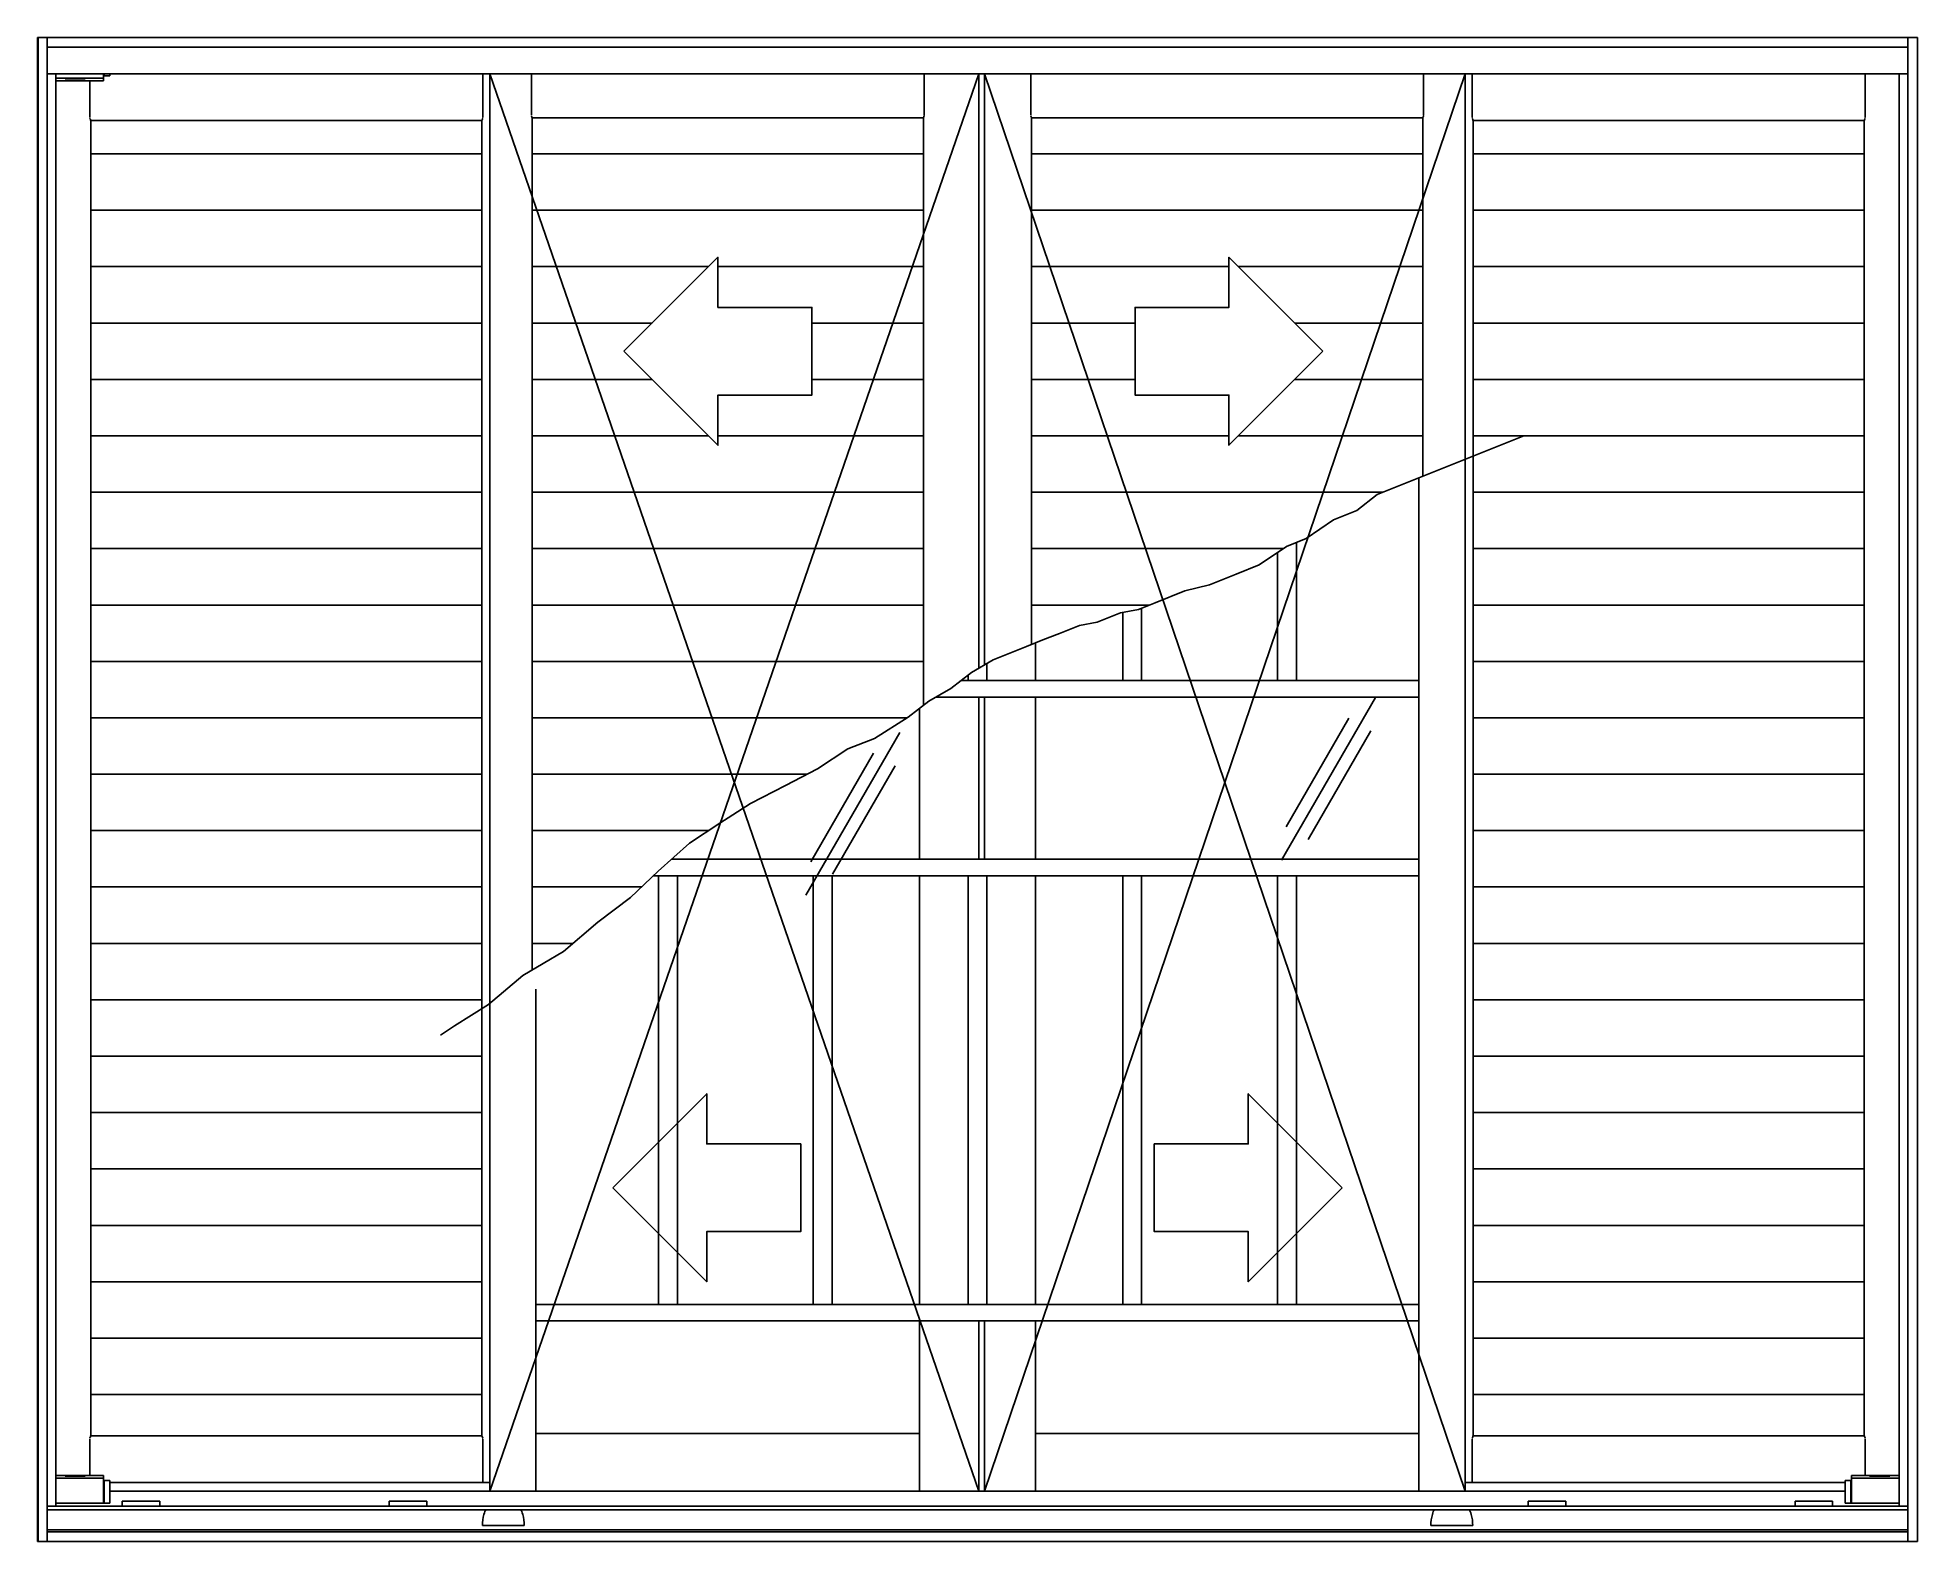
# Model space of a CAD drawing. Header units: millimetres. Extents: x 445.37 to 446.87, y 1056.03 to 1057.23.
import ezdxf

# ---------------------------------------------------------------- set-up
doc = ezdxf.new("R2010")
doc.units = ezdxf.units.MM
doc.header["$LTSCALE"] = 0.5
doc.layers.add('Gravia_Janelas', color=1, linetype='Continuous')

msp = doc.modelspace()

# ---------------------------------------------------------------- linework, layer by layer
at = {"layer": 'Gravia_Janelas'}
for p, q in [((445.371, 1057.2279), (445.3714, 1057.2279)), ((445.371, 1057.2279), (445.371, 1056.0279)), ((445.3782, 1057.2279), (445.3714, 1057.2279)), ((445.3782, 1057.2279), (445.3786, 1057.2279)), ((445.3786, 1057.2275), (445.3786, 1057.2279)), ((445.3786, 1057.2279), (446.8634, 1057.2279)), ((445.3786, 1057.2275), (445.3786, 1057.2207)), ((445.3786, 1057.2203), (445.3786, 1057.2207)), ((445.3786, 1057.2203), (446.8634, 1057.2203)), ((445.3786, 1057.2203), (445.3786, 1056.0355)), ((446.8634, 1057.2279), (446.8634, 1057.2275)), ((446.8638, 1057.2279), (446.8634, 1057.2279)), ((446.8634, 1057.2207), (446.8634, 1057.2275)), ((446.8634, 1057.2207), (446.8634, 1057.2203)), ((446.8634, 1057.2203), (446.8634, 1056.0355)), ((446.8638, 1057.2279), (446.8706, 1057.2279)), ((446.871, 1057.2279), (446.8706, 1057.2279)), ((446.871, 1057.2279), (446.871, 1056.0279)), ((445.3786, 1057.1989), (446.8634, 1057.1989)), ((445.3856, 1057.1989), (445.3856, 1056.056)), ((445.3856, 1057.1955), (445.4236, 1057.1955)), ((445.3856, 1057.1935), (445.3931, 1057.1935)), ((445.3931, 1057.194), (445.4091, 1057.194)), ((445.3931, 1057.1935), (445.3931, 1057.194)), ((445.4091, 1057.194), (445.3931, 1057.194)), ((445.3931, 1057.194), (445.3931, 1057.1935)), ((445.4091, 1057.1935), (445.3931, 1057.1935)), ((445.4091, 1057.194), (445.4091, 1057.1935)), ((445.4091, 1057.194), (445.4091, 1057.1935)), ((445.4091, 1057.1935), (445.4236, 1057.1935)), ((445.4127, 1057.1646), (445.4127, 1057.1935)), ((445.4236, 1057.1955), (445.4236, 1057.1989)), ((445.4236, 1057.1975), (445.4241, 1057.1975)), ((445.4236, 1057.1935), (445.4236, 1057.1955)), ((445.4241, 1057.1989), (445.4241, 1057.1975)), ((445.4241, 1057.1975), (445.4266, 1057.1975)), ((445.4286, 1057.1975), (445.4266, 1057.1975)), ((445.4286, 1057.1975), (445.4286, 1057.1989)), ((445.7262, 1057.1989), (445.7262, 1057.1646)), ((445.7319, 1056.068), (445.7319, 1057.1989)), ((445.7319, 1057.1989), (446.1222, 1056.068)), ((446.1222, 1057.1989), (445.7319, 1056.068)), ((445.765, 1057.1666), (445.765, 1057.1989)), ((446.0785, 1057.1989), (446.0785, 1057.1666)), ((446.1222, 1057.1989), (446.1222, 1056.7247)), ((446.1265, 1057.1989), (446.1265, 1056.7272)), ((446.1265, 1057.1989), (446.5101, 1056.068)), ((446.5101, 1057.1989), (446.1265, 1056.068)), ((446.1635, 1057.1666), (446.1635, 1057.1989)), ((446.477, 1057.1989), (446.477, 1057.1666)), ((446.5101, 1057.1989), (446.5101, 1056.068)), ((446.5158, 1057.1989), (446.5158, 1057.1646)), ((446.8293, 1057.1989), (446.8293, 1057.1646)), ((446.8564, 1056.056), (446.8564, 1057.1989)), ((445.4134, 1057.1618), (445.7255, 1057.1618)), ((445.4134, 1056.1121), (445.4134, 1057.1618)), ((445.4134, 1057.1618), (445.4134, 1057.1618)), ((445.7255, 1057.1618), (445.7256, 1057.1618)), ((445.7255, 1056.1121), (445.7255, 1057.1618)), ((445.7657, 1057.1638), (445.7657, 1057.1638)), ((445.7657, 1056.484), (445.7657, 1057.1638)), ((446.0778, 1057.1638), (445.7657, 1057.1638)), ((446.0778, 1057.1638), (446.0778, 1056.695)), ((446.0778, 1057.1638), (446.0779, 1057.1638)), ((446.1642, 1057.1638), (446.1642, 1056.7436)), ((446.1642, 1057.1638), (446.1642, 1057.1638)), ((446.4763, 1057.1638), (446.1642, 1057.1638)), ((446.4763, 1057.1638), (446.4763, 1056.8778)), ((446.4763, 1057.1638), (446.4764, 1057.1638)), ((446.5165, 1056.1121), (446.5165, 1057.1618)), ((446.5165, 1057.1618), (446.5165, 1057.1618)), ((446.8286, 1057.1618), (446.5165, 1057.1618)), ((446.8286, 1056.1121), (446.8286, 1057.1618)), ((446.8286, 1057.1618), (446.8287, 1057.1618)), ((445.4134, 1057.1351), (445.7255, 1057.1351)), ((445.7657, 1057.1351), (446.0778, 1057.1351)), ((446.1642, 1057.1351), (446.4763, 1057.1351)), ((446.5165, 1057.1351), (446.8286, 1057.1351)), ((445.4134, 1057.0901), (445.7255, 1057.0901)), ((445.7657, 1057.0901), (446.0778, 1057.0901)), ((446.1642, 1057.0901), (446.4763, 1057.0901)), ((446.5165, 1057.0901), (446.8286, 1057.0901)), ((445.4134, 1057.0451), (445.7255, 1057.0451)), ((445.7657, 1057.0451), (445.9064, 1057.0451)), ((445.9139, 1057.0451), (446.0778, 1057.0451)), ((446.1642, 1057.0451), (446.3217, 1057.0451)), ((446.3292, 1057.0451), (446.4763, 1057.0451)), ((446.5165, 1057.0451), (446.8286, 1057.0451)), ((445.4134, 1057.0001), (445.7255, 1057.0001)), ((445.7657, 1057.0001), (445.8614, 1057.0001)), ((445.9889, 1057.0001), (446.0778, 1057.0001)), ((446.1642, 1057.0001), (446.2467, 1057.0001)), ((446.3742, 1057.0001), (446.4763, 1057.0001)), ((446.5165, 1057.0001), (446.8286, 1057.0001)), ((445.4134, 1056.9551), (445.7255, 1056.9551)), ((445.7657, 1056.9551), (445.8614, 1056.9551)), ((445.9889, 1056.9551), (446.0778, 1056.9551)), ((446.1642, 1056.9551), (446.2467, 1056.9551)), ((446.3742, 1056.9551), (446.4763, 1056.9551)), ((446.5165, 1056.9551), (446.8286, 1056.9551)), ((445.4134, 1056.9101), (445.7255, 1056.9101)), ((445.7657, 1056.9101), (445.9064, 1056.9101)), ((445.9139, 1056.9101), (446.0778, 1056.9101)), ((446.1642, 1056.9101), (446.3217, 1056.9101)), ((446.3292, 1056.9101), (446.4763, 1056.9101)), ((446.5165, 1056.9101), (446.8286, 1056.9101)), ((446.4733, 1056.8766), (446.4733, 1056.1141)), ((445.4134, 1056.8651), (445.7255, 1056.8651)), ((445.7657, 1056.8651), (446.0778, 1056.8651)), ((446.1642, 1056.8651), (446.4447, 1056.8651)), ((446.5165, 1056.8651), (446.8286, 1056.8651)), ((446.3755, 1056.8251), (446.3755, 1056.7149)), ((445.4134, 1056.8201), (445.7255, 1056.8201)), ((445.7657, 1056.8201), (446.0778, 1056.8201)), ((446.1642, 1056.8201), (446.3649, 1056.8201)), ((446.3605, 1056.7149), (446.3605, 1056.8171)), ((446.5165, 1056.8201), (446.8286, 1056.8201)), ((445.4134, 1056.7751), (445.7255, 1056.7751)), ((445.7657, 1056.7751), (446.0778, 1056.7751)), ((446.1642, 1056.7751), (446.2583, 1056.7751)), ((446.237, 1056.7149), (446.237, 1056.7692)), ((446.252, 1056.7726), (446.252, 1056.7149)), ((446.5165, 1056.7751), (446.8286, 1056.7751)), ((446.1672, 1056.7448), (446.1672, 1056.7149)), ((445.4134, 1056.7301), (445.7255, 1056.7301)), ((445.7657, 1056.7301), (446.0778, 1056.7301)), ((446.1285, 1056.7284), (446.1285, 1056.7149)), ((446.5165, 1056.7301), (446.8286, 1056.7301)), ((446.4733, 1056.7149), (446.1079, 1056.7149)), ((446.1135, 1056.7149), (446.1135, 1056.7192)), ((446.0748, 1056.5722), (446.0748, 1056.6927)), ((446.4733, 1056.7017), (446.0879, 1056.7017)), ((446.1222, 1056.7017), (446.1222, 1056.5722)), ((446.1265, 1056.7017), (446.1265, 1056.5722)), ((446.1672, 1056.7017), (446.1672, 1056.5722)), ((446.3636, 1056.5714), (446.4386, 1056.7013)), ((445.4134, 1056.6851), (445.7255, 1056.6851)), ((445.7657, 1056.6851), (446.0648, 1056.6851)), ((446.3674, 1056.5981), (446.4174, 1056.6847)), ((446.5165, 1056.6851), (446.8286, 1056.6851)), ((445.984, 1056.5436), (446.059, 1056.6735)), ((446.3848, 1056.5881), (446.4348, 1056.6747)), ((445.9879, 1056.5702), (446.0379, 1056.6568)), ((446.0052, 1056.5602), (446.0552, 1056.6468)), ((445.4134, 1056.6401), (445.7255, 1056.6401)), ((445.7657, 1056.6401), (445.9851, 1056.6401)), ((446.5165, 1056.6401), (446.8286, 1056.6401)), ((445.4134, 1056.5951), (445.7255, 1056.5951)), ((445.7657, 1056.5951), (445.9066, 1056.5951)), ((446.5165, 1056.5951), (446.8286, 1056.5951)), ((445.8768, 1056.5722), (446.4733, 1056.5722)), ((445.8623, 1056.559), (446.4733, 1056.559)), ((445.8665, 1056.217), (445.8665, 1056.559)), ((445.8815, 1056.559), (445.8815, 1056.217)), ((445.99, 1056.217), (445.99, 1056.559)), ((446.005, 1056.559), (446.005, 1056.217)), ((446.0748, 1056.217), (446.0748, 1056.559)), ((446.1135, 1056.217), (446.1135, 1056.559)), ((446.1285, 1056.559), (446.1285, 1056.217)), ((446.1672, 1056.559), (446.1672, 1056.217)), ((446.237, 1056.217), (446.237, 1056.559)), ((446.252, 1056.559), (446.252, 1056.217)), ((446.3605, 1056.217), (446.3605, 1056.559)), ((446.3755, 1056.559), (446.3755, 1056.217)), ((445.4134, 1056.5501), (445.7255, 1056.5501)), ((445.7657, 1056.5501), (445.853, 1056.5501)), ((446.5165, 1056.5501), (446.8286, 1056.5501)), ((445.4134, 1056.5051), (445.7255, 1056.5051)), ((445.7657, 1056.5051), (445.7982, 1056.5051)), ((446.5165, 1056.5051), (446.8286, 1056.5051)), ((445.7687, 1056.1141), (445.7687, 1056.4686)), ((445.4134, 1056.4601), (445.7255, 1056.4601)), ((446.5165, 1056.4601), (446.8286, 1056.4601)), ((445.4134, 1056.4151), (445.7255, 1056.4151)), ((446.5165, 1056.4151), (446.8286, 1056.4151)), ((445.4134, 1056.3701), (445.7255, 1056.3701)), ((446.5165, 1056.3701), (446.8286, 1056.3701)), ((445.4134, 1056.3251), (445.7255, 1056.3251)), ((446.5165, 1056.3251), (446.8286, 1056.3251)), ((445.4134, 1056.2801), (445.7255, 1056.2801)), ((446.5165, 1056.2801), (446.8286, 1056.2801)), ((445.4134, 1056.2351), (445.7255, 1056.2351)), ((446.5165, 1056.2351), (446.8286, 1056.2351)), ((446.4733, 1056.217), (445.7687, 1056.217)), ((446.4733, 1056.2038), (445.7687, 1056.2038)), ((446.0748, 1056.1141), (446.0748, 1056.2038)), ((446.1222, 1056.068), (446.1222, 1056.2038)), ((446.1265, 1056.2038), (446.1265, 1056.068)), ((446.1672, 1056.2038), (446.1672, 1056.1141)), ((445.4134, 1056.1901), (445.7255, 1056.1901)), ((446.5165, 1056.1901), (446.8286, 1056.1901)), ((445.4134, 1056.1451), (445.7255, 1056.1451)), ((446.5165, 1056.1451), (446.8286, 1056.1451)), ((445.4127, 1056.0804), (445.4127, 1056.1093)), ((445.4134, 1056.1121), (445.7255, 1056.1121)), ((445.4134, 1056.1121), (445.4134, 1056.1121)), ((445.7256, 1056.1121), (445.7255, 1056.1121)), ((445.7262, 1056.1093), (445.7262, 1056.075)), ((445.7687, 1056.1138), (445.7687, 1056.1141)), ((445.7687, 1056.1141), (446.0748, 1056.1141)), ((445.7687, 1056.1138), (445.7687, 1056.1037)), ((446.0748, 1056.1141), (446.0748, 1056.1138)), ((446.0748, 1056.1037), (446.0748, 1056.1138)), ((446.1672, 1056.1138), (446.1672, 1056.1141)), ((446.1672, 1056.1141), (446.4733, 1056.1141)), ((446.1672, 1056.1138), (446.1672, 1056.1037)), ((446.4733, 1056.1141), (446.4733, 1056.1138)), ((446.4733, 1056.1037), (446.4733, 1056.1138)), ((446.5158, 1056.1093), (446.5158, 1056.075)), ((446.5165, 1056.1121), (446.5165, 1056.1121)), ((446.8286, 1056.1121), (446.5165, 1056.1121)), ((446.8287, 1056.1121), (446.8286, 1056.1121)), ((446.8293, 1056.1093), (446.8293, 1056.0804)), ((445.7687, 1056.1031), (445.7687, 1056.1037)), ((445.7687, 1056.068), (445.7687, 1056.1031)), ((446.0748, 1056.1037), (446.0748, 1056.1031)), ((446.0748, 1056.068), (446.0748, 1056.1031)), ((446.1672, 1056.1031), (446.1672, 1056.1037)), ((446.1672, 1056.1031), (446.1672, 1056.068)), ((446.4733, 1056.1037), (446.4733, 1056.1031)), ((446.4733, 1056.1031), (446.4733, 1056.068)), ((445.3931, 1056.0804), (445.3856, 1056.0804)), ((445.4236, 1056.0784), (445.3856, 1056.0784)), ((445.3931, 1056.0799), (445.3931, 1056.0804)), ((445.3931, 1056.0804), (445.4091, 1056.0804)), ((445.3931, 1056.0799), (445.3931, 1056.0804)), ((445.4091, 1056.0799), (445.3931, 1056.0799)), ((445.3931, 1056.0799), (445.4091, 1056.0799)), ((445.4236, 1056.0804), (445.4091, 1056.0804)), ((445.4091, 1056.0804), (445.4091, 1056.0799)), ((445.4091, 1056.0799), (445.4091, 1056.0804)), ((445.4236, 1056.0804), (445.4236, 1056.0784)), ((445.4236, 1056.0784), (445.4236, 1056.0584)), ((445.4241, 1056.0764), (445.4236, 1056.0764)), ((445.4266, 1056.0764), (445.4241, 1056.0764)), ((445.4241, 1056.0584), (445.4241, 1056.0764)), ((445.4266, 1056.0764), (445.4286, 1056.0764)), ((445.4286, 1056.0584), (445.4286, 1056.0764)), ((446.8134, 1056.0764), (446.8134, 1056.0584)), ((446.8134, 1056.0764), (446.8154, 1056.0764)), ((446.8179, 1056.0764), (446.8154, 1056.0764)), ((446.8184, 1056.0764), (446.8179, 1056.0764)), ((446.8179, 1056.0584), (446.8179, 1056.0764)), ((446.8184, 1056.0804), (446.8184, 1056.0784)), ((446.8329, 1056.0804), (446.8184, 1056.0804)), ((446.8184, 1056.0784), (446.8184, 1056.0584)), ((446.8564, 1056.0784), (446.8184, 1056.0784)), ((446.8329, 1056.0799), (446.8329, 1056.0804)), ((446.8329, 1056.0804), (446.8489, 1056.0804)), ((446.8329, 1056.0799), (446.8329, 1056.0804)), ((446.8489, 1056.0799), (446.8329, 1056.0799)), ((446.8329, 1056.0799), (446.8489, 1056.0799)), ((446.8564, 1056.0804), (446.8489, 1056.0804)), ((446.8489, 1056.0804), (446.8489, 1056.0799)), ((446.8489, 1056.0799), (446.8489, 1056.0804)), ((445.4286, 1056.075), (445.7319, 1056.075)), ((445.7298, 1056.068), (445.4286, 1056.068)), ((445.7298, 1056.068), (445.7319, 1056.068)), ((445.7335, 1056.068), (445.7319, 1056.068)), ((445.7335, 1056.068), (445.7629, 1056.068)), ((445.765, 1056.068), (445.7629, 1056.068)), ((446.0785, 1056.068), (445.765, 1056.068)), ((446.0806, 1056.068), (446.0785, 1056.068)), ((446.0806, 1056.068), (446.1127, 1056.068)), ((446.1127, 1056.068), (446.1134, 1056.068)), ((446.1156, 1056.068), (446.1134, 1056.068)), ((446.1156, 1056.068), (446.1211, 1056.068)), ((446.1222, 1056.068), (446.1211, 1056.068)), ((446.1222, 1056.068), (446.1261, 1056.068)), ((446.1261, 1056.068), (446.1265, 1056.068)), ((446.128, 1056.068), (446.1265, 1056.068)), ((446.128, 1056.068), (446.1614, 1056.068)), ((446.1635, 1056.068), (446.1614, 1056.068)), ((446.477, 1056.068), (446.1635, 1056.068)), ((446.4791, 1056.068), (446.477, 1056.068)), ((446.4791, 1056.068), (446.5086, 1056.068)), ((446.5101, 1056.068), (446.5086, 1056.068)), ((446.5101, 1056.075), (446.8134, 1056.075)), ((446.5101, 1056.068), (446.5122, 1056.068)), ((446.8134, 1056.068), (446.5122, 1056.068)), ((445.3786, 1056.056), (445.379, 1056.056)), ((445.3786, 1056.053), (446.8634, 1056.053)), ((445.379, 1056.056), (445.385, 1056.056)), ((445.3856, 1056.056), (445.385, 1056.056)), ((445.4236, 1056.0584), (445.3856, 1056.0584)), ((446.8564, 1056.056), (445.3856, 1056.056)), ((445.4236, 1056.0584), (445.4241, 1056.0584)), ((445.4241, 1056.0584), (445.4266, 1056.0584)), ((445.4286, 1056.0584), (445.4266, 1056.0584)), ((445.4386, 1056.0564), (445.4386, 1056.06)), ((445.4386, 1056.06), (445.4686, 1056.06)), ((445.4386, 1056.056), (445.4386, 1056.0564)), ((445.4686, 1056.06), (445.4686, 1056.0564)), ((445.4686, 1056.0564), (445.4686, 1056.056)), ((445.6516, 1056.0564), (445.6516, 1056.06)), ((445.6516, 1056.06), (445.6816, 1056.06)), ((445.6516, 1056.056), (445.6516, 1056.0564)), ((445.6816, 1056.06), (445.6816, 1056.0564)), ((445.6816, 1056.0564), (445.6816, 1056.056)), ((446.5604, 1056.0564), (446.5604, 1056.06)), ((446.5604, 1056.06), (446.5904, 1056.06)), ((446.5604, 1056.056), (446.5604, 1056.0564)), ((446.5904, 1056.06), (446.5904, 1056.0564)), ((446.5904, 1056.0564), (446.5904, 1056.056)), ((446.7734, 1056.0564), (446.7734, 1056.06)), ((446.7734, 1056.06), (446.8034, 1056.06)), ((446.7734, 1056.056), (446.7734, 1056.0564)), ((446.8034, 1056.06), (446.8034, 1056.0564)), ((446.8034, 1056.0564), (446.8034, 1056.056)), ((446.8154, 1056.0584), (446.8134, 1056.0584)), ((446.8154, 1056.0584), (446.8179, 1056.0584)), ((446.8179, 1056.0584), (446.8184, 1056.0584)), ((446.8564, 1056.0584), (446.8184, 1056.0584)), ((446.8564, 1056.056), (446.857, 1056.056)), ((446.863, 1056.056), (446.857, 1056.056)), ((446.8634, 1056.056), (446.863, 1056.056)), ((446.8634, 1056.037), (445.3786, 1056.037)), ((445.3786, 1056.0351), (445.3786, 1056.0355)), ((446.8634, 1056.0355), (445.3786, 1056.0355)), ((445.3786, 1056.0351), (445.3786, 1056.0283)), ((445.7272, 1056.0405), (445.7259, 1056.0405)), ((445.7272, 1056.0405), (445.7284, 1056.0405)), ((445.7568, 1056.0405), (445.7284, 1056.0405)), ((445.7568, 1056.0405), (445.758, 1056.0405)), ((445.7594, 1056.0405), (445.758, 1056.0405)), ((446.484, 1056.0405), (446.4827, 1056.0405)), ((446.484, 1056.0405), (446.4852, 1056.0405)), ((446.5136, 1056.0405), (446.4852, 1056.0405)), ((446.5136, 1056.0405), (446.5148, 1056.0405)), ((446.5162, 1056.0405), (446.5148, 1056.0405)), ((446.8634, 1056.0355), (446.8634, 1056.0351)), ((446.8634, 1056.0283), (446.8634, 1056.0351)), ((445.3714, 1056.0279), (445.371, 1056.0279)), ((445.3714, 1056.0279), (445.3782, 1056.0279)), ((445.3786, 1056.0279), (445.3782, 1056.0279)), ((445.3786, 1056.0279), (445.3786, 1056.0283)), ((446.8634, 1056.0279), (445.3786, 1056.0279)), ((446.8634, 1056.0283), (446.8634, 1056.0279)), ((446.8634, 1056.0279), (446.8638, 1056.0279)), ((446.8706, 1056.0279), (446.8638, 1056.0279)), ((446.8706, 1056.0279), (446.871, 1056.0279))]:
    msp.add_line(p, q, dxfattribs=at)
at = {"layer": 'Gravia_Janelas', "color": 2}
msp.add_lwpolyline([(445.3714, 1057.2279), (446.871, 1057.2279), (446.871, 1056.0279), (445.3714, 1056.0279)], close=True, dxfattribs=at)
at = {"layer": 'Gravia_Janelas', "flags": 128}
for points in [[(445.4127, 1057.1641), (445.4127, 1057.1642), (445.4127, 1057.1642), (445.4127, 1057.1642), (445.4127, 1057.1642), (445.4127, 1057.1642), (445.4127, 1057.1643), (445.4127, 1057.1643), (445.4127, 1057.1643), (445.4127, 1057.1643), (445.4127, 1057.1643), (445.4127, 1057.1644), (445.4127, 1057.1644), (445.4127, 1057.1644), (445.4127, 1057.1644), (445.4127, 1057.1644), (445.4127, 1057.1644), (445.4127, 1057.1645), (445.4127, 1057.1645), (445.4127, 1057.1645), (445.4127, 1057.1645), (445.4127, 1057.1645), (445.4127, 1057.1646), (445.4127, 1057.1646), (445.4127, 1057.1646)], [(445.413, 1057.1628), (445.413, 1057.1628), (445.413, 1057.1628), (445.413, 1057.1628), (445.413, 1057.1629), (445.413, 1057.1629), (445.413, 1057.1629), (445.413, 1057.1629), (445.413, 1057.1629), (445.4129, 1057.163), (445.4129, 1057.163), (445.4129, 1057.163), (445.4129, 1057.163), (445.4129, 1057.163), (445.4129, 1057.1631), (445.4129, 1057.1631), (445.4129, 1057.1631), (445.4128, 1057.1631), (445.4128, 1057.1631), (445.4128, 1057.1632), (445.4128, 1057.1632), (445.4128, 1057.1632), (445.4128, 1057.1632), (445.4128, 1057.1632), (445.4127, 1057.1633)], [(445.4134, 1057.1618), (445.4133, 1057.1618), (445.4133, 1057.1619), (445.4133, 1057.1619), (445.4133, 1057.1619), (445.4133, 1057.162), (445.4133, 1057.162), (445.4133, 1057.162), (445.4133, 1057.1621), (445.4133, 1057.1621), (445.4132, 1057.1621), (445.4132, 1057.1622), (445.4132, 1057.1622), (445.4132, 1057.1623), (445.4132, 1057.1623), (445.4132, 1057.1623), (445.4131, 1057.1624), (445.4131, 1057.1624), (445.4131, 1057.1625), (445.4131, 1057.1625), (445.4131, 1057.1626), (445.4131, 1057.1626), (445.4131, 1057.1627), (445.413, 1057.1627), (445.413, 1057.1628)], [(445.7259, 1057.1628), (445.7259, 1057.1627), (445.7259, 1057.1627), (445.7259, 1057.1626), (445.7259, 1057.1626), (445.7258, 1057.1625), (445.7258, 1057.1625), (445.7258, 1057.1624), (445.7258, 1057.1624), (445.7258, 1057.1623), (445.7258, 1057.1623), (445.7257, 1057.1623), (445.7257, 1057.1622), (445.7257, 1057.1622), (445.7257, 1057.1621), (445.7257, 1057.1621), (445.7257, 1057.1621), (445.7257, 1057.162), (445.7256, 1057.162), (445.7256, 1057.162), (445.7256, 1057.1619), (445.7256, 1057.1619), (445.7256, 1057.1619), (445.7256, 1057.1618), (445.7256, 1057.1618)], [(445.7262, 1057.1633), (445.7262, 1057.1632), (445.7262, 1057.1632), (445.7261, 1057.1632), (445.7261, 1057.1632), (445.7261, 1057.1632), (445.7261, 1057.1631), (445.7261, 1057.1631), (445.7261, 1057.1631), (445.7261, 1057.1631), (445.726, 1057.1631), (445.726, 1057.163), (445.726, 1057.163), (445.726, 1057.163), (445.726, 1057.163), (445.726, 1057.163), (445.726, 1057.1629), (445.726, 1057.1629), (445.726, 1057.1629), (445.726, 1057.1629), (445.7259, 1057.1629), (445.7259, 1057.1628), (445.7259, 1057.1628), (445.7259, 1057.1628), (445.7259, 1057.1628)], [(445.7262, 1057.1646), (445.7262, 1057.1646), (445.7262, 1057.1646), (445.7262, 1057.1645), (445.7262, 1057.1645), (445.7262, 1057.1645), (445.7262, 1057.1645), (445.7262, 1057.1645), (445.7262, 1057.1644), (445.7262, 1057.1644), (445.7262, 1057.1644), (445.7262, 1057.1644), (445.7262, 1057.1644), (445.7262, 1057.1644), (445.7262, 1057.1643), (445.7262, 1057.1643), (445.7262, 1057.1643), (445.7262, 1057.1643), (445.7262, 1057.1643), (445.7262, 1057.1642), (445.7262, 1057.1642), (445.7262, 1057.1642), (445.7262, 1057.1642), (445.7262, 1057.1642), (445.7262, 1057.1641)], [(445.765, 1057.1661), (445.765, 1057.1662), (445.765, 1057.1662), (445.765, 1057.1662), (445.765, 1057.1662), (445.765, 1057.1662), (445.765, 1057.1663), (445.765, 1057.1663), (445.765, 1057.1663), (445.765, 1057.1663), (445.765, 1057.1663), (445.765, 1057.1664), (445.765, 1057.1664), (445.765, 1057.1664), (445.765, 1057.1664), (445.765, 1057.1664), (445.765, 1057.1664), (445.765, 1057.1665), (445.765, 1057.1665), (445.765, 1057.1665), (445.765, 1057.1665), (445.765, 1057.1665), (445.765, 1057.1666), (445.765, 1057.1666), (445.765, 1057.1666)], [(445.7653, 1057.1648), (445.7653, 1057.1648), (445.7653, 1057.1648), (445.7653, 1057.1648), (445.7653, 1057.1649), (445.7653, 1057.1649), (445.7653, 1057.1649), (445.7653, 1057.1649), (445.7653, 1057.1649), (445.7652, 1057.165), (445.7652, 1057.165), (445.7652, 1057.165), (445.7652, 1057.165), (445.7652, 1057.165), (445.7652, 1057.1651), (445.7652, 1057.1651), (445.7652, 1057.1651), (445.7651, 1057.1651), (445.7651, 1057.1651), (445.7651, 1057.1652), (445.7651, 1057.1652), (445.7651, 1057.1652), (445.7651, 1057.1652), (445.7651, 1057.1652), (445.765, 1057.1653)], [(445.7657, 1057.1638), (445.7656, 1057.1638), (445.7656, 1057.1639), (445.7656, 1057.1639), (445.7656, 1057.1639), (445.7656, 1057.164), (445.7656, 1057.164), (445.7656, 1057.164), (445.7656, 1057.1641), (445.7656, 1057.1641), (445.7655, 1057.1641), (445.7655, 1057.1642), (445.7655, 1057.1642), (445.7655, 1057.1643), (445.7655, 1057.1643), (445.7655, 1057.1643), (445.7654, 1057.1644), (445.7654, 1057.1644), (445.7654, 1057.1645), (445.7654, 1057.1645), (445.7654, 1057.1646), (445.7654, 1057.1646), (445.7654, 1057.1647), (445.7653, 1057.1647), (445.7653, 1057.1648)], [(446.0782, 1057.1648), (446.0782, 1057.1647), (446.0782, 1057.1647), (446.0782, 1057.1646), (446.0782, 1057.1646), (446.0781, 1057.1645), (446.0781, 1057.1645), (446.0781, 1057.1644), (446.0781, 1057.1644), (446.0781, 1057.1643), (446.0781, 1057.1643), (446.078, 1057.1643), (446.078, 1057.1642), (446.078, 1057.1642), (446.078, 1057.1641), (446.078, 1057.1641), (446.078, 1057.1641), (446.078, 1057.164), (446.0779, 1057.164), (446.0779, 1057.164), (446.0779, 1057.1639), (446.0779, 1057.1639), (446.0779, 1057.1639), (446.0779, 1057.1638), (446.0779, 1057.1638)], [(446.0785, 1057.1653), (446.0785, 1057.1652), (446.0785, 1057.1652), (446.0784, 1057.1652), (446.0784, 1057.1652), (446.0784, 1057.1652), (446.0784, 1057.1651), (446.0784, 1057.1651), (446.0784, 1057.1651), (446.0784, 1057.1651), (446.0783, 1057.1651), (446.0783, 1057.165), (446.0783, 1057.165), (446.0783, 1057.165), (446.0783, 1057.165), (446.0783, 1057.165), (446.0783, 1057.1649), (446.0783, 1057.1649), (446.0783, 1057.1649), (446.0783, 1057.1649), (446.0782, 1057.1649), (446.0782, 1057.1648), (446.0782, 1057.1648), (446.0782, 1057.1648), (446.0782, 1057.1648)], [(446.0785, 1057.1666), (446.0785, 1057.1666), (446.0785, 1057.1666), (446.0785, 1057.1665), (446.0785, 1057.1665), (446.0785, 1057.1665), (446.0785, 1057.1665), (446.0785, 1057.1665), (446.0785, 1057.1664), (446.0785, 1057.1664), (446.0785, 1057.1664), (446.0785, 1057.1664), (446.0785, 1057.1664), (446.0785, 1057.1664), (446.0785, 1057.1663), (446.0785, 1057.1663), (446.0785, 1057.1663), (446.0785, 1057.1663), (446.0785, 1057.1663), (446.0785, 1057.1662), (446.0785, 1057.1662), (446.0785, 1057.1662), (446.0785, 1057.1662), (446.0785, 1057.1662), (446.0785, 1057.1661)], [(446.1635, 1057.1661), (446.1635, 1057.1662), (446.1635, 1057.1662), (446.1635, 1057.1662), (446.1635, 1057.1662), (446.1635, 1057.1662), (446.1635, 1057.1663), (446.1635, 1057.1663), (446.1635, 1057.1663), (446.1635, 1057.1663), (446.1635, 1057.1663), (446.1635, 1057.1664), (446.1635, 1057.1664), (446.1635, 1057.1664), (446.1635, 1057.1664), (446.1635, 1057.1664), (446.1635, 1057.1664), (446.1635, 1057.1665), (446.1635, 1057.1665), (446.1635, 1057.1665), (446.1635, 1057.1665), (446.1635, 1057.1665), (446.1635, 1057.1666), (446.1635, 1057.1666), (446.1635, 1057.1666)], [(446.1638, 1057.1648), (446.1638, 1057.1648), (446.1638, 1057.1648), (446.1638, 1057.1648), (446.1638, 1057.1649), (446.1638, 1057.1649), (446.1638, 1057.1649), (446.1638, 1057.1649), (446.1638, 1057.1649), (446.1637, 1057.165), (446.1637, 1057.165), (446.1637, 1057.165), (446.1637, 1057.165), (446.1637, 1057.165), (446.1637, 1057.1651), (446.1637, 1057.1651), (446.1637, 1057.1651), (446.1637, 1057.1651), (446.1636, 1057.1651), (446.1636, 1057.1652), (446.1636, 1057.1652), (446.1636, 1057.1652), (446.1636, 1057.1652), (446.1636, 1057.1652), (446.1635, 1057.1653)], [(446.1642, 1057.1638), (446.1641, 1057.1638), (446.1641, 1057.1639), (446.1641, 1057.1639), (446.1641, 1057.1639), (446.1641, 1057.164), (446.1641, 1057.164), (446.1641, 1057.164), (446.1641, 1057.1641), (446.1641, 1057.1641), (446.164, 1057.1641), (446.164, 1057.1642), (446.164, 1057.1642), (446.164, 1057.1643), (446.164, 1057.1643), (446.164, 1057.1643), (446.1639, 1057.1644), (446.1639, 1057.1644), (446.1639, 1057.1645), (446.1639, 1057.1645), (446.1639, 1057.1646), (446.1639, 1057.1646), (446.1639, 1057.1647), (446.1638, 1057.1647), (446.1638, 1057.1648)], [(446.4767, 1057.1648), (446.4767, 1057.1647), (446.4767, 1057.1647), (446.4767, 1057.1646), (446.4767, 1057.1646), (446.4766, 1057.1645), (446.4766, 1057.1645), (446.4766, 1057.1644), (446.4766, 1057.1644), (446.4766, 1057.1643), (446.4766, 1057.1643), (446.4765, 1057.1643), (446.4765, 1057.1642), (446.4765, 1057.1642), (446.4765, 1057.1641), (446.4765, 1057.1641), (446.4765, 1057.1641), (446.4765, 1057.164), (446.4764, 1057.164), (446.4764, 1057.164), (446.4764, 1057.1639), (446.4764, 1057.1639), (446.4764, 1057.1639), (446.4764, 1057.1638), (446.4764, 1057.1638)], [(446.477, 1057.1653), (446.477, 1057.1652), (446.477, 1057.1652), (446.4769, 1057.1652), (446.4769, 1057.1652), (446.4769, 1057.1652), (446.4769, 1057.1651), (446.4769, 1057.1651), (446.4769, 1057.1651), (446.4769, 1057.1651), (446.4768, 1057.1651), (446.4768, 1057.165), (446.4768, 1057.165), (446.4768, 1057.165), (446.4768, 1057.165), (446.4768, 1057.165), (446.4768, 1057.1649), (446.4768, 1057.1649), (446.4768, 1057.1649), (446.4768, 1057.1649), (446.4767, 1057.1649), (446.4767, 1057.1648), (446.4767, 1057.1648), (446.4767, 1057.1648), (446.4767, 1057.1648)], [(446.477, 1057.1666), (446.477, 1057.1666), (446.477, 1057.1666), (446.477, 1057.1665), (446.477, 1057.1665), (446.477, 1057.1665), (446.477, 1057.1665), (446.477, 1057.1665), (446.477, 1057.1664), (446.477, 1057.1664), (446.477, 1057.1664), (446.477, 1057.1664), (446.477, 1057.1664), (446.477, 1057.1664), (446.477, 1057.1663), (446.477, 1057.1663), (446.477, 1057.1663), (446.477, 1057.1663), (446.477, 1057.1663), (446.477, 1057.1662), (446.477, 1057.1662), (446.477, 1057.1662), (446.477, 1057.1662), (446.477, 1057.1662), (446.477, 1057.1661)], [(446.5158, 1057.1646), (446.5158, 1057.1646), (446.5158, 1057.1646), (446.5158, 1057.1645), (446.5158, 1057.1645), (446.5158, 1057.1645), (446.5158, 1057.1645), (446.5158, 1057.1645), (446.5158, 1057.1644), (446.5158, 1057.1644), (446.5158, 1057.1644), (446.5158, 1057.1644), (446.5158, 1057.1644), (446.5158, 1057.1644), (446.5158, 1057.1643), (446.5158, 1057.1643), (446.5158, 1057.1643), (446.5158, 1057.1643), (446.5158, 1057.1643), (446.5158, 1057.1642), (446.5158, 1057.1642), (446.5158, 1057.1642), (446.5158, 1057.1642), (446.5158, 1057.1642), (446.5158, 1057.1641)], [(446.5158, 1057.1633), (446.5159, 1057.1632), (446.5159, 1057.1632), (446.5159, 1057.1632), (446.5159, 1057.1632), (446.5159, 1057.1632), (446.5159, 1057.1631), (446.5159, 1057.1631), (446.516, 1057.1631), (446.516, 1057.1631), (446.516, 1057.1631), (446.516, 1057.163), (446.516, 1057.163), (446.516, 1057.163), (446.516, 1057.163), (446.516, 1057.163), (446.5161, 1057.1629), (446.5161, 1057.1629), (446.5161, 1057.1629), (446.5161, 1057.1629), (446.5161, 1057.1629), (446.5161, 1057.1628), (446.5161, 1057.1628), (446.5161, 1057.1628), (446.5161, 1057.1628)], [(446.5161, 1057.1628), (446.5161, 1057.1627), (446.5162, 1057.1627), (446.5162, 1057.1626), (446.5162, 1057.1626), (446.5162, 1057.1625), (446.5162, 1057.1625), (446.5162, 1057.1624), (446.5162, 1057.1624), (446.5163, 1057.1623), (446.5163, 1057.1623), (446.5163, 1057.1623), (446.5163, 1057.1622), (446.5163, 1057.1622), (446.5163, 1057.1621), (446.5164, 1057.1621), (446.5164, 1057.1621), (446.5164, 1057.162), (446.5164, 1057.162), (446.5164, 1057.162), (446.5164, 1057.1619), (446.5164, 1057.1619), (446.5164, 1057.1619), (446.5164, 1057.1618), (446.5165, 1057.1618)], [(446.829, 1057.1628), (446.829, 1057.1627), (446.829, 1057.1627), (446.829, 1057.1626), (446.829, 1057.1626), (446.8289, 1057.1625), (446.8289, 1057.1625), (446.8289, 1057.1624), (446.8289, 1057.1624), (446.8289, 1057.1623), (446.8289, 1057.1623), (446.8288, 1057.1623), (446.8288, 1057.1622), (446.8288, 1057.1622), (446.8288, 1057.1621), (446.8288, 1057.1621), (446.8288, 1057.1621), (446.8288, 1057.162), (446.8287, 1057.162), (446.8287, 1057.162), (446.8287, 1057.1619), (446.8287, 1057.1619), (446.8287, 1057.1619), (446.8287, 1057.1618), (446.8287, 1057.1618)], [(446.8293, 1057.1633), (446.8293, 1057.1632), (446.8293, 1057.1632), (446.8292, 1057.1632), (446.8292, 1057.1632), (446.8292, 1057.1632), (446.8292, 1057.1631), (446.8292, 1057.1631), (446.8292, 1057.1631), (446.8292, 1057.1631), (446.8291, 1057.1631), (446.8291, 1057.163), (446.8291, 1057.163), (446.8291, 1057.163), (446.8291, 1057.163), (446.8291, 1057.163), (446.8291, 1057.1629), (446.8291, 1057.1629), (446.8291, 1057.1629), (446.8291, 1057.1629), (446.829, 1057.1629), (446.829, 1057.1628), (446.829, 1057.1628), (446.829, 1057.1628), (446.829, 1057.1628)], [(446.8293, 1057.1646), (446.8293, 1057.1646), (446.8293, 1057.1646), (446.8293, 1057.1645), (446.8293, 1057.1645), (446.8293, 1057.1645), (446.8293, 1057.1645), (446.8293, 1057.1645), (446.8293, 1057.1644), (446.8293, 1057.1644), (446.8293, 1057.1644), (446.8293, 1057.1644), (446.8293, 1057.1644), (446.8293, 1057.1644), (446.8293, 1057.1643), (446.8293, 1057.1643), (446.8293, 1057.1643), (446.8293, 1057.1643), (446.8293, 1057.1643), (446.8293, 1057.1642), (446.8293, 1057.1642), (446.8293, 1057.1642), (446.8293, 1057.1642), (446.8293, 1057.1642), (446.8293, 1057.1641)], [(445.4127, 1056.1106), (445.4128, 1056.1106), (445.4128, 1056.1107), (445.4128, 1056.1107), (445.4128, 1056.1107), (445.4128, 1056.1107), (445.4128, 1056.1107), (445.4128, 1056.1108), (445.4129, 1056.1108), (445.4129, 1056.1108), (445.4129, 1056.1108), (445.4129, 1056.1108), (445.4129, 1056.1109), (445.4129, 1056.1109), (445.4129, 1056.1109), (445.4129, 1056.1109), (445.413, 1056.1109), (445.413, 1056.111), (445.413, 1056.111), (445.413, 1056.111), (445.413, 1056.111), (445.413, 1056.111), (445.413, 1056.1111), (445.413, 1056.1111), (445.413, 1056.1111)], [(445.4127, 1056.1093), (445.4127, 1056.1093), (445.4127, 1056.1093), (445.4127, 1056.1093), (445.4127, 1056.1094), (445.4127, 1056.1094), (445.4127, 1056.1094), (445.4127, 1056.1094), (445.4127, 1056.1094), (445.4127, 1056.1095), (445.4127, 1056.1095), (445.4127, 1056.1095), (445.4127, 1056.1095), (445.4127, 1056.1095), (445.4127, 1056.1096), (445.4127, 1056.1096), (445.4127, 1056.1096), (445.4127, 1056.1096), (445.4127, 1056.1096), (445.4127, 1056.1096), (445.4127, 1056.1097), (445.4127, 1056.1097), (445.4127, 1056.1097), (445.4127, 1056.1097), (445.4127, 1056.1097)], [(445.413, 1056.1111), (445.413, 1056.1112), (445.4131, 1056.1112), (445.4131, 1056.1113), (445.4131, 1056.1113), (445.4131, 1056.1114), (445.4131, 1056.1114), (445.4131, 1056.1114), (445.4131, 1056.1115), (445.4132, 1056.1115), (445.4132, 1056.1116), (445.4132, 1056.1116), (445.4132, 1056.1117), (445.4132, 1056.1117), (445.4132, 1056.1117), (445.4133, 1056.1118), (445.4133, 1056.1118), (445.4133, 1056.1119), (445.4133, 1056.1119), (445.4133, 1056.1119), (445.4133, 1056.112), (445.4133, 1056.112), (445.4133, 1056.112), (445.4133, 1056.1121), (445.4134, 1056.1121)], [(445.7256, 1056.1121), (445.7256, 1056.1121), (445.7256, 1056.112), (445.7256, 1056.112), (445.7256, 1056.112), (445.7256, 1056.1119), (445.7256, 1056.1119), (445.7257, 1056.1119), (445.7257, 1056.1118), (445.7257, 1056.1118), (445.7257, 1056.1117), (445.7257, 1056.1117), (445.7257, 1056.1117), (445.7257, 1056.1116), (445.7258, 1056.1116), (445.7258, 1056.1115), (445.7258, 1056.1115), (445.7258, 1056.1114), (445.7258, 1056.1114), (445.7258, 1056.1114), (445.7259, 1056.1113), (445.7259, 1056.1113), (445.7259, 1056.1112), (445.7259, 1056.1112), (445.7259, 1056.1111)], [(445.7259, 1056.1111), (445.7259, 1056.1111), (445.7259, 1056.1111), (445.7259, 1056.111), (445.7259, 1056.111), (445.726, 1056.111), (445.726, 1056.111), (445.726, 1056.111), (445.726, 1056.1109), (445.726, 1056.1109), (445.726, 1056.1109), (445.726, 1056.1109), (445.726, 1056.1109), (445.726, 1056.1108), (445.726, 1056.1108), (445.7261, 1056.1108), (445.7261, 1056.1108), (445.7261, 1056.1108), (445.7261, 1056.1107), (445.7261, 1056.1107), (445.7261, 1056.1107), (445.7261, 1056.1107), (445.7262, 1056.1107), (445.7262, 1056.1106), (445.7262, 1056.1106)], [(445.7262, 1056.1097), (445.7262, 1056.1097), (445.7262, 1056.1097), (445.7262, 1056.1097), (445.7262, 1056.1097), (445.7262, 1056.1096), (445.7262, 1056.1096), (445.7262, 1056.1096), (445.7262, 1056.1096), (445.7262, 1056.1096), (445.7262, 1056.1096), (445.7262, 1056.1095), (445.7262, 1056.1095), (445.7262, 1056.1095), (445.7262, 1056.1095), (445.7262, 1056.1095), (445.7262, 1056.1094), (445.7262, 1056.1094), (445.7262, 1056.1094), (445.7262, 1056.1094), (445.7262, 1056.1094), (445.7262, 1056.1093), (445.7262, 1056.1093), (445.7262, 1056.1093), (445.7262, 1056.1093)], [(446.5161, 1056.1111), (446.5161, 1056.1111), (446.5161, 1056.1111), (446.5161, 1056.111), (446.5161, 1056.111), (446.5161, 1056.111), (446.5161, 1056.111), (446.5161, 1056.111), (446.5161, 1056.1109), (446.516, 1056.1109), (446.516, 1056.1109), (446.516, 1056.1109), (446.516, 1056.1109), (446.516, 1056.1108), (446.516, 1056.1108), (446.516, 1056.1108), (446.516, 1056.1108), (446.5159, 1056.1108), (446.5159, 1056.1107), (446.5159, 1056.1107), (446.5159, 1056.1107), (446.5159, 1056.1107), (446.5159, 1056.1107), (446.5159, 1056.1106), (446.5158, 1056.1106)], [(446.5158, 1056.1097), (446.5158, 1056.1097), (446.5158, 1056.1097), (446.5158, 1056.1097), (446.5158, 1056.1097), (446.5158, 1056.1096), (446.5158, 1056.1096), (446.5158, 1056.1096), (446.5158, 1056.1096), (446.5158, 1056.1096), (446.5158, 1056.1096), (446.5158, 1056.1095), (446.5158, 1056.1095), (446.5158, 1056.1095), (446.5158, 1056.1095), (446.5158, 1056.1095), (446.5158, 1056.1094), (446.5158, 1056.1094), (446.5158, 1056.1094), (446.5158, 1056.1094), (446.5158, 1056.1094), (446.5158, 1056.1093), (446.5158, 1056.1093), (446.5158, 1056.1093), (446.5158, 1056.1093)], [(446.5165, 1056.1121), (446.5164, 1056.1121), (446.5164, 1056.112), (446.5164, 1056.112), (446.5164, 1056.112), (446.5164, 1056.1119), (446.5164, 1056.1119), (446.5164, 1056.1119), (446.5164, 1056.1118), (446.5164, 1056.1118), (446.5163, 1056.1117), (446.5163, 1056.1117), (446.5163, 1056.1117), (446.5163, 1056.1116), (446.5163, 1056.1116), (446.5163, 1056.1115), (446.5162, 1056.1115), (446.5162, 1056.1114), (446.5162, 1056.1114), (446.5162, 1056.1114), (446.5162, 1056.1113), (446.5162, 1056.1113), (446.5162, 1056.1112), (446.5161, 1056.1112), (446.5161, 1056.1111)], [(446.8287, 1056.1121), (446.8287, 1056.1121), (446.8287, 1056.112), (446.8287, 1056.112), (446.8287, 1056.112), (446.8287, 1056.1119), (446.8287, 1056.1119), (446.8288, 1056.1119), (446.8288, 1056.1118), (446.8288, 1056.1118), (446.8288, 1056.1117), (446.8288, 1056.1117), (446.8288, 1056.1117), (446.8288, 1056.1116), (446.8289, 1056.1116), (446.8289, 1056.1115), (446.8289, 1056.1115), (446.8289, 1056.1114), (446.8289, 1056.1114), (446.8289, 1056.1114), (446.829, 1056.1113), (446.829, 1056.1113), (446.829, 1056.1112), (446.829, 1056.1112), (446.829, 1056.1111)], [(446.829, 1056.1111), (446.829, 1056.1111), (446.829, 1056.1111), (446.829, 1056.111), (446.829, 1056.111), (446.8291, 1056.111), (446.8291, 1056.111), (446.8291, 1056.111), (446.8291, 1056.1109), (446.8291, 1056.1109), (446.8291, 1056.1109), (446.8291, 1056.1109), (446.8291, 1056.1109), (446.8291, 1056.1108), (446.8291, 1056.1108), (446.8292, 1056.1108), (446.8292, 1056.1108), (446.8292, 1056.1108), (446.8292, 1056.1107), (446.8292, 1056.1107), (446.8292, 1056.1107), (446.8292, 1056.1107), (446.8293, 1056.1107), (446.8293, 1056.1106), (446.8293, 1056.1106)], [(446.8293, 1056.1097), (446.8293, 1056.1097), (446.8293, 1056.1097), (446.8293, 1056.1097), (446.8293, 1056.1097), (446.8293, 1056.1096), (446.8293, 1056.1096), (446.8293, 1056.1096), (446.8293, 1056.1096), (446.8293, 1056.1096), (446.8293, 1056.1096), (446.8293, 1056.1095), (446.8293, 1056.1095), (446.8293, 1056.1095), (446.8293, 1056.1095), (446.8293, 1056.1095), (446.8293, 1056.1094), (446.8293, 1056.1094), (446.8293, 1056.1094), (446.8293, 1056.1094), (446.8293, 1056.1094), (446.8293, 1056.1093), (446.8293, 1056.1093), (446.8293, 1056.1093), (446.8293, 1056.1093)], [(445.7279, 1056.0516), (445.7279, 1056.0516), (445.7279, 1056.0517), (445.7279, 1056.0517), (445.7279, 1056.0517), (445.7279, 1056.0517), (445.7279, 1056.0517), (445.7279, 1056.0517), (445.7279, 1056.0517), (445.7279, 1056.0517), (445.7279, 1056.0517), (445.7279, 1056.0518), (445.7279, 1056.0518), (445.7279, 1056.0518), (445.7279, 1056.0518), (445.7279, 1056.0518), (445.7279, 1056.0518), (445.7279, 1056.0518), (445.7279, 1056.0518), (445.7279, 1056.0518), (445.7279, 1056.0518), (445.728, 1056.0519), (445.728, 1056.0519), (445.728, 1056.0519), (445.728, 1056.0519)], [(445.728, 1056.0519), (445.728, 1056.0519), (445.728, 1056.052), (445.728, 1056.0521), (445.7281, 1056.0521), (445.7281, 1056.0522), (445.7281, 1056.0523), (445.7282, 1056.0523), (445.7282, 1056.0524), (445.7283, 1056.0524), (445.7283, 1056.0525), (445.7283, 1056.0525), (445.7284, 1056.0526), (445.7284, 1056.0526), (445.7285, 1056.0527), (445.7285, 1056.0527), (445.7285, 1056.0528), (445.7286, 1056.0528), (445.7286, 1056.0528), (445.7287, 1056.0529), (445.7287, 1056.0529), (445.7287, 1056.0529), (445.7288, 1056.053), (445.7288, 1056.053), (445.7289, 1056.053)], [(445.7564, 1056.053), (445.7564, 1056.053), (445.7564, 1056.053), (445.7565, 1056.0529), (445.7565, 1056.0529), (445.7566, 1056.0529), (445.7566, 1056.0528), (445.7567, 1056.0528), (445.7567, 1056.0528), (445.7567, 1056.0527), (445.7568, 1056.0527), (445.7568, 1056.0526), (445.7569, 1056.0526), (445.7569, 1056.0525), (445.7569, 1056.0525), (445.757, 1056.0524), (445.757, 1056.0524), (445.7571, 1056.0523), (445.7571, 1056.0523), (445.7571, 1056.0522), (445.7572, 1056.0521), (445.7572, 1056.0521), (445.7572, 1056.052), (445.7572, 1056.0519), (445.7573, 1056.0519)], [(445.7573, 1056.0519), (445.7573, 1056.0519), (445.7573, 1056.0519), (445.7573, 1056.0519), (445.7573, 1056.0518), (445.7573, 1056.0518), (445.7573, 1056.0518), (445.7573, 1056.0518), (445.7573, 1056.0518), (445.7573, 1056.0518), (445.7573, 1056.0518), (445.7573, 1056.0518), (445.7573, 1056.0518), (445.7573, 1056.0518), (445.7573, 1056.0517), (445.7573, 1056.0517), (445.7573, 1056.0517), (445.7573, 1056.0517), (445.7573, 1056.0517), (445.7573, 1056.0517), (445.7573, 1056.0517), (445.7574, 1056.0517), (445.7574, 1056.0517), (445.7574, 1056.0516), (445.7574, 1056.0516)], [(446.4847, 1056.0516), (446.4847, 1056.0516), (446.4847, 1056.0517), (446.4847, 1056.0517), (446.4847, 1056.0517), (446.4847, 1056.0517), (446.4847, 1056.0517), (446.4847, 1056.0517), (446.4847, 1056.0517), (446.4847, 1056.0517), (446.4847, 1056.0517), (446.4847, 1056.0518), (446.4847, 1056.0518), (446.4847, 1056.0518), (446.4847, 1056.0518), (446.4847, 1056.0518), (446.4847, 1056.0518), (446.4847, 1056.0518), (446.4847, 1056.0518), (446.4847, 1056.0518), (446.4847, 1056.0518), (446.4848, 1056.0519), (446.4848, 1056.0519), (446.4848, 1056.0519), (446.4848, 1056.0519)], [(446.4848, 1056.0519), (446.4848, 1056.0519), (446.4848, 1056.052), (446.4848, 1056.0521), (446.4849, 1056.0521), (446.4849, 1056.0522), (446.4849, 1056.0523), (446.485, 1056.0523), (446.485, 1056.0524), (446.4851, 1056.0524), (446.4851, 1056.0525), (446.4851, 1056.0525), (446.4852, 1056.0526), (446.4852, 1056.0526), (446.4853, 1056.0527), (446.4853, 1056.0527), (446.4853, 1056.0528), (446.4854, 1056.0528), (446.4854, 1056.0528), (446.4855, 1056.0529), (446.4855, 1056.0529), (446.4855, 1056.0529), (446.4856, 1056.053), (446.4856, 1056.053), (446.4857, 1056.053)], [(446.5132, 1056.053), (446.5132, 1056.053), (446.5132, 1056.053), (446.5133, 1056.0529), (446.5133, 1056.0529), (446.5134, 1056.0529), (446.5134, 1056.0528), (446.5135, 1056.0528), (446.5135, 1056.0528), (446.5135, 1056.0527), (446.5136, 1056.0527), (446.5136, 1056.0526), (446.5137, 1056.0526), (446.5137, 1056.0525), (446.5137, 1056.0525), (446.5138, 1056.0524), (446.5138, 1056.0524), (446.5139, 1056.0523), (446.5139, 1056.0523), (446.5139, 1056.0522), (446.514, 1056.0521), (446.514, 1056.0521), (446.514, 1056.052), (446.514, 1056.0519), (446.5141, 1056.0519)], [(446.5141, 1056.0519), (446.5141, 1056.0519), (446.5141, 1056.0519), (446.5141, 1056.0519), (446.5141, 1056.0518), (446.5141, 1056.0518), (446.5141, 1056.0518), (446.5141, 1056.0518), (446.5141, 1056.0518), (446.5141, 1056.0518), (446.5141, 1056.0518), (446.5141, 1056.0518), (446.5141, 1056.0518), (446.5141, 1056.0518), (446.5141, 1056.0517), (446.5141, 1056.0517), (446.5141, 1056.0517), (446.5141, 1056.0517), (446.5141, 1056.0517), (446.5141, 1056.0517), (446.5141, 1056.0517), (446.5142, 1056.0517), (446.5142, 1056.0517), (446.5142, 1056.0516), (446.5142, 1056.0516)]]:
    msp.add_lwpolyline(points, dxfattribs=at)
at = {"layer": 'Gravia_Janelas'}
for points in [[(445.8389, 1056.9776), (445.9139, 1056.9026), (445.9139, 1056.9426), (445.9889, 1056.9426), (445.9889, 1057.0126), (445.9139, 1057.0126), (445.9139, 1057.0526), (445.8389, 1056.9776)], [(446.3967, 1056.9776), (446.3217, 1056.9026), (446.3217, 1056.9426), (446.2467, 1056.9426), (446.2467, 1057.0126), (446.3217, 1057.0126), (446.3217, 1057.0526), (446.3967, 1056.9776)], [(445.83, 1056.3101), (445.905, 1056.3851), (445.905, 1056.3451), (445.98, 1056.3451), (445.98, 1056.2751), (445.905, 1056.2751), (445.905, 1056.2351), (445.83, 1056.3101)], [(446.412, 1056.3101), (446.337, 1056.3851), (446.337, 1056.3451), (446.262, 1056.3451), (446.262, 1056.2751), (446.337, 1056.2751), (446.337, 1056.2351), (446.412, 1056.3101)]]:
    msp.add_lwpolyline(points, close=True, dxfattribs=at)
msp.add_lwpolyline([(445.6924, 1056.4319), (445.7038, 1056.4393), (445.7308, 1056.4563), (445.7583, 1056.4796), (445.7906, 1056.4987), (445.8181, 1056.522), (445.8441, 1056.5416), (445.8663, 1056.5628), (445.8912, 1056.585), (445.9155, 1056.6009), (445.9398, 1056.6168), (445.9679, 1056.6311), (445.9933, 1056.6444), (446.0176, 1056.6603), (446.0388, 1056.6687), (446.0658, 1056.6857), (446.0822, 1056.6984), (446.0997, 1056.7085), (446.1161, 1056.7212), (446.1335, 1056.7313), (446.1468, 1056.7366), (446.16, 1056.7419), (446.1732, 1056.7472), (446.1865, 1056.7525), (446.2023, 1056.7588), (446.2166, 1056.7615), (446.2352, 1056.7689), (446.2495, 1056.7715), (446.2627, 1056.7768), (446.2865, 1056.7864), (446.3061, 1056.7912), (446.3273, 1056.7996), (446.3458, 1056.8071), (446.3675, 1056.8219), (446.3834, 1056.8282), (446.4051, 1056.8431), (446.4236, 1056.8505), (446.44, 1056.8632), (446.557, 1056.9101)], dxfattribs=at)
for centre, start, end in [((445.7579, 1056.0405), 163.6817, 180), ((445.7579, 1056.0405), 159.6191, 163.6817), ((445.7274, 1056.0405), 16.3183, 20.3809), ((445.7274, 1056.0405), 0, 16.3183), ((446.5147, 1056.0405), 163.6817, 180), ((446.5147, 1056.0405), 159.6191, 163.6817), ((446.4842, 1056.0405), 16.3183, 20.3809), ((446.4842, 1056.0405), 0, 16.3183)]:
    msp.add_arc(centre, 0.032, start, end, dxfattribs=at)

doc.saveas('drawing.dxf')
